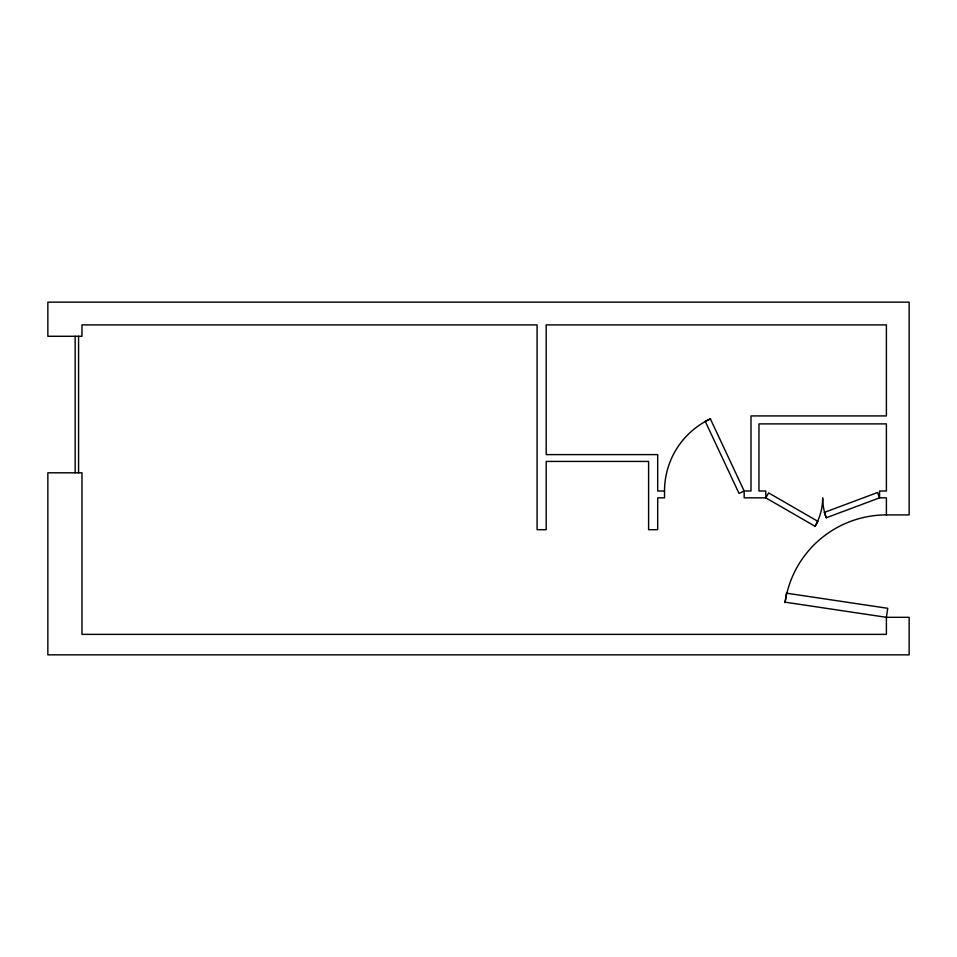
<?xml version="1.0" encoding="UTF-8"?>
<svg xmlns="http://www.w3.org/2000/svg" width="957" height="957" viewBox="0 0 957 957"><rect width="100%" height="100%" fill="white"/><g stroke="black" fill="none" stroke-linecap="round" stroke-linejoin="round"><path stroke-width="1.44" d="M785.039 602.707A102.399 102.399 0 0 1 886.397 514.914L886.397 497.843L879.567 497.843L877.581 492.508L824.288 512.438L826.286 517.761L879.567 497.843L879.567 491.013L886.397 491.013L886.397 423.891L758.961 423.891L758.961 491.013L765.791 491.013L765.791 497.843L815.053 526.29L817.9 521.362L768.638 492.915L765.791 497.843L744.175 497.843L744.175 491.013L710.381 418.891L705.237 421.307L739.019 493.429L744.175 491.013L750.994 491.013L750.994 415.924L886.397 415.924L886.397 324.902L546.196 324.902L546.196 454.611L657.698 454.611L657.698 491.013L664.529 491.013A79.646 79.646 0 0 1 710.513 418.831M886.397 514.914L909.15 514.914L909.15 302.149L47.85 302.149L47.85 336.278L81.979 336.278L81.979 324.902L537.092 324.902L537.092 529.7L546.196 529.7L546.196 461.43L648.595 461.43L648.595 529.7L657.698 529.7L657.698 497.843L664.529 497.843L664.529 491.013M78.57 336.278L78.57 472.806M75.16 336.278L75.16 472.806M826.298 517.797A56.894 56.894 0 0 1 822.673 497.843A56.894 56.894 0 0 1 815.053 526.29M786.463 593.173L785.123 602.168L886.397 617.313L909.15 617.313L909.15 654.851L47.85 654.851L47.85 472.806L81.979 472.806L81.979 634.371L886.397 634.371L886.397 617.313L887.737 608.305L786.463 593.173"/></g></svg>
